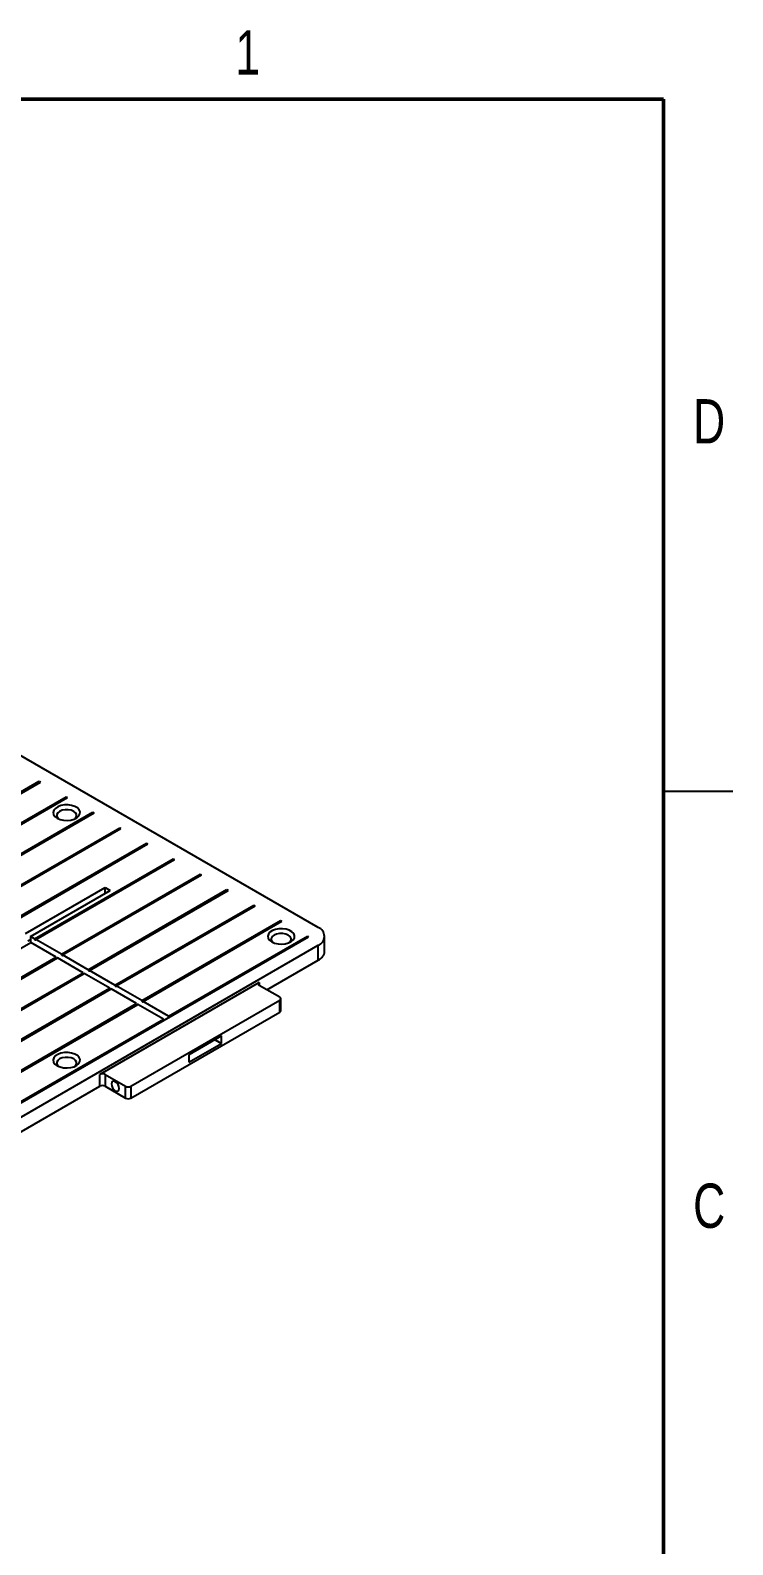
# Model space of a CAD drawing. Header units: millimetres. Extents: x 3 to 556, y 3 to 429.
# Drawn here: x 459 to 555.6, y 220.2 to 428.6 of the extents above; entities that cross this region are included whole.
import ezdxf

# ---------------------------------------------------------------- set-up
doc = ezdxf.new("R2010")
doc.units = ezdxf.units.MM
doc.styles.add('SLDTEXTSTYLE0', font='TXT', dxfattribs={"width": 0.75})

msp = doc.modelspace()

# ---------------------------------------------------------------- linework, layer by layer
at = {"color": 7, "linetype": 'Continuous', "lineweight": 50}
for p, q in [((12.7, 419.1), (546.1, 419.1)), ((546.1, 419.1), (546.1, 12.7))]:
    msp.add_line(p, q, dxfattribs=at)
at = {"color": 7, "linetype": 'Continuous', "lineweight": 25}
for p, q in [((498.5964, 305.0897), (414.4507, 353.666)), ((441.1094, 314.1922), (460.2013, 325.2137)), ((460.2013, 325.2137), (460.378, 325.1117)), ((441.2862, 314.0902), (460.378, 325.1117)), ((444.7986, 312.0624), (463.8905, 323.084)), ((463.8905, 323.084), (464.0673, 322.9819)), ((546.1, 323.85), (555.625, 323.85)), ((444.9754, 311.9604), (464.0673, 322.9819)), ((448.4879, 309.9327), (467.5798, 320.9542)), ((467.5798, 320.9542), (467.7566, 320.8521)), ((448.6647, 309.8306), (467.7566, 320.8521)), ((452.1771, 307.8029), (471.269, 318.8244)), ((452.3539, 307.7009), (471.4458, 318.7224)), ((471.269, 318.8244), (471.4458, 318.7224)), ((455.8664, 305.6732), (474.9583, 316.6947)), ((456.0432, 305.5711), (475.1351, 316.5926)), ((474.9583, 316.6947), (475.1351, 316.5926)), ((459.5557, 303.5434), (478.6475, 314.5649)), ((459.7324, 303.4413), (478.8243, 314.4629)), ((478.6475, 314.5649), (478.8243, 314.4629)), ((458.2913, 304.2733), (469.2515, 310.6005)), ((463.2449, 301.4136), (482.3368, 312.4351)), ((463.4217, 301.3116), (482.5136, 312.3331)), ((469.2515, 310.6005), (469.9586, 310.1922)), ((469.2515, 309.784), (469.2515, 310.6005)), ((482.3368, 312.4351), (482.5136, 312.3331)), ((458.9984, 303.8651), (469.9586, 310.1922)), ((466.9342, 299.2839), (486.026, 310.3054)), ((467.1109, 299.1818), (486.2028, 310.2033)), ((486.026, 310.3054), (486.2028, 310.2033)), ((470.6234, 297.1541), (489.7153, 308.1756)), ((470.8002, 297.0521), (489.8921, 308.0736)), ((489.7153, 308.1756), (489.8921, 308.0736)), ((474.3127, 295.0244), (493.4045, 306.0459)), ((474.4894, 294.9223), (493.5813, 305.9438)), ((493.4045, 306.0459), (493.5813, 305.9438)), ((412.4178, 254.8296), (497.2706, 303.8141)), ((414.4507, 254.0642), (498.5964, 302.6405)), ((436.9282, 290.2768), (459.0253, 303.0331)), ((459.5557, 303.5434), (458.9984, 303.8651)), ((458.9984, 303.8651), (458.9984, 303.0176)), ((462.5378, 301.0054), (459.0253, 303.0331)), ((463.2449, 301.4136), (459.7324, 303.4413)), ((478.0019, 292.8946), (497.0938, 303.9161)), ((497.0938, 303.9161), (497.2706, 303.8141)), ((498.5964, 300.5991), (498.5964, 302.6405)), ((499.4751, 301.8237), (499.4751, 303.8651)), ((440.4407, 288.2491), (462.5378, 301.0054)), ((440.6175, 288.147), (462.7146, 300.9034)), ((466.227, 298.8757), (462.7146, 300.9034)), ((466.9342, 299.2839), (463.4217, 301.3116)), ((491.5256, 296.5172), (498.5964, 300.5991)), ((444.13, 286.1193), (466.227, 298.8757)), ((444.3067, 286.0172), (466.4038, 298.7736)), ((469.9163, 296.7459), (466.4038, 298.7736)), ((470.6234, 297.1541), (467.1109, 299.1818)), ((447.8192, 283.9895), (469.9163, 296.7459)), ((447.996, 283.8875), (470.0931, 296.6439)), ((490.4647, 297.5379), (468.5444, 284.8835)), ((473.6056, 294.6162), (470.0931, 296.6439)), ((474.3127, 295.0244), (470.8002, 297.0521)), ((493.2931, 295.4968), (490.4647, 297.1296)), ((451.5085, 281.8598), (473.6056, 294.6162)), ((451.6852, 281.7577), (473.7823, 294.5141)), ((472.787, 283.2507), (493.2931, 295.0886)), ((477.2948, 292.4864), (473.7823, 294.5141)), ((478.0019, 292.8946), (474.4894, 294.9223)), ((493.2931, 293.4555), (493.2931, 295.0886)), ((493.4395, 293.6597), (493.4395, 295.2927)), ((455.1977, 279.73), (477.2948, 292.4864)), ((472.787, 281.6176), (493.2931, 293.4555)), ((485.2851, 290.1677), (480.795, 287.5756)), ((485.2851, 289.1307), (485.2851, 290.1677)), ((480.795, 286.5386), (485.2851, 289.1307)), ((484.3869, 289.6492), (485.2851, 289.1307)), ((480.795, 287.5756), (480.795, 286.5386)), ((468.5444, 283.2504), (468.5444, 284.8835)), ((469.2515, 284.8835), (472.0799, 283.2507)), ((469.2515, 284.8835), (469.2515, 283.2504)), ((444.5027, 269.3715), (468.5444, 283.2504)), ((469.2515, 283.2504), (472.0799, 281.6176)), ((472.0799, 281.6176), (472.0799, 283.2507)), ((472.787, 283.2507), (472.787, 281.6176))]:
    msp.add_line(p, q, dxfattribs=at)
at = {"color": 8, "linetype": 'Continuous', "lineweight": 25}
for p, q in [((458.645, 303.2527), (458.9984, 303.4567)), ((490.4647, 297.5379), (490.4647, 297.1296))]:
    msp.add_line(p, q, dxfattribs=at)
at = {"color": 7, "linetype": 'Continuous', "lineweight": 25, "flags": 128}
for points in [[(462.6708, 320.148), (463.0722, 319.9722), (463.5409, 319.8655), (464.0421, 319.8358), (464.5386, 319.8852), (464.9935, 320.0101), (465.3733, 320.2013), (465.6496, 320.4445), (465.802, 320.7217), (465.8192, 321.0124), (465.6999, 321.295), (465.453, 321.5485), (465.0967, 321.7541), (464.6576, 321.8967), (464.1681, 321.9655), (463.6646, 321.9556), (463.1844, 321.8676), (462.7631, 321.7081), (462.432, 321.4889), (462.2156, 321.2262), (462.13, 320.9396), (462.1815, 320.6503), (462.3663, 320.3797), (462.6708, 320.148)], [(465.0943, 320.0511), (465.204, 320.1549), (465.337, 320.3911), (465.337, 320.6395), (465.204, 320.8757), (464.9512, 321.0766), (464.6031, 321.2226), (464.194, 321.2993), (463.7638, 321.2993), (463.3547, 321.2226), (463.0066, 321.0766), (462.7538, 320.8757), (462.6208, 320.6395), (462.6208, 320.3911), (462.7538, 320.1549), (462.8635, 320.0511)], [(492.1848, 303.1099), (492.5862, 302.9342), (493.0549, 302.8275), (493.5561, 302.7977), (494.0526, 302.8471), (494.5076, 302.9721), (494.8873, 303.1632), (495.1636, 303.4064), (495.316, 303.6836), (495.3332, 303.9743), (495.2139, 304.2569), (494.967, 304.5104), (494.6108, 304.7161), (494.1716, 304.8586), (493.6821, 304.9275), (493.1786, 304.9175), (492.6984, 304.8296), (492.2771, 304.67), (491.946, 304.4508), (491.7296, 304.1882), (491.644, 303.9015), (491.6955, 303.6122), (491.8804, 303.3417), (492.1848, 303.1099)], [(459.5557, 303.5434), (459.5624, 303.5005), (459.5815, 303.4563), (459.6102, 303.4176), (459.644, 303.3903), (459.6779, 303.3786), (459.7065, 303.3841), (459.7257, 303.4062), (459.7324, 303.4413)], [(494.6083, 303.013), (494.7181, 303.1169), (494.851, 303.3531), (494.851, 303.6014), (494.7181, 303.8376), (494.4652, 304.0385), (494.1172, 304.1845), (493.708, 304.2612), (493.2778, 304.2612), (492.8687, 304.1845), (492.5207, 304.0385), (492.2678, 303.8376), (492.1349, 303.6014), (492.1349, 303.3531), (492.2678, 303.1169), (492.3776, 303.013)], [(463.2449, 301.4136), (463.2516, 301.3707), (463.2708, 301.3265), (463.2995, 301.2878), (463.3333, 301.2605), (463.3671, 301.2488), (463.3958, 301.2544), (463.415, 301.2764), (463.4217, 301.3116)], [(466.9342, 299.2839), (466.9409, 299.2409), (466.96, 299.1968), (466.9887, 299.1581), (467.0225, 299.1308), (467.0564, 299.119), (467.085, 299.1246), (467.1042, 299.1467), (467.1109, 299.1818)], [(470.6234, 297.1541), (470.6301, 297.1112), (470.6493, 297.067), (470.678, 297.0283), (470.7118, 297.001), (470.7456, 296.9893), (470.7743, 296.9948), (470.7935, 297.0169), (470.8002, 297.0521)], [(474.3127, 295.0244), (474.3194, 294.9814), (474.3386, 294.9372), (474.3672, 294.8986), (474.4011, 294.8713), (474.4349, 294.8595), (474.4636, 294.8651), (474.4827, 294.8871), (474.4894, 294.9223)], [(462.6708, 286.0718), (463.0722, 285.8961), (463.5409, 285.7894), (464.0421, 285.7596), (464.5386, 285.8091), (464.9935, 285.934), (465.3733, 286.1251), (465.6496, 286.3683), (465.802, 286.6455), (465.8192, 286.9362), (465.6999, 287.2188), (465.453, 287.4723), (465.0967, 287.678), (464.6576, 287.8205), (464.1681, 287.8894), (463.6646, 287.8795), (463.1844, 287.7915), (462.7631, 287.632), (462.432, 287.4127), (462.2156, 287.1501), (462.13, 286.8635), (462.1815, 286.5741), (462.3663, 286.3036), (462.6708, 286.0718)], [(465.0943, 285.975), (465.204, 286.0788), (465.337, 286.315), (465.337, 286.5633), (465.204, 286.7995), (464.9512, 287.0004), (464.6031, 287.1464), (464.194, 287.2231), (463.7638, 287.2231), (463.3547, 287.1464), (463.0066, 287.0004), (462.7538, 286.7995), (462.6208, 286.5633), (462.6208, 286.315), (462.7538, 286.0788), (462.8635, 285.975)], [(471.196, 282.9444), (471.1556, 283.2021), (471.0407, 283.4671), (470.8686, 283.6992), (470.6657, 283.863), (470.4627, 283.9335), (470.2907, 283.9001), (470.1757, 283.7678), (470.1354, 283.5567), (470.1757, 283.2991), (470.2907, 283.034), (470.4627, 282.802), (470.6657, 282.6382), (470.8686, 282.5676), (471.0407, 282.6011), (471.1556, 282.7334), (471.196, 282.9444)]]:
    msp.add_lwpolyline(points, dxfattribs=at)
at = {"color": 7, "linetype": 'Continuous', "lineweight": 25}
for centre, radius, start, end in [((460.3932, 325.2224), 0.1921, 182.605969, 237.38867), ((464.0824, 323.0927), 0.1921, 182.60605, 237.388589), ((467.7717, 320.9629), 0.1921, 182.60564, 237.388999), ((471.4609, 318.8332), 0.1921, 182.60646, 237.388179), ((475.1502, 316.7034), 0.1921, 182.605866, 237.388773), ((478.8394, 314.5736), 0.1921, 182.605866, 237.388773), ((482.5287, 312.4439), 0.1921, 182.605414, 237.389225), ((486.218, 310.3141), 0.1921, 182.607054, 237.387585), ((489.9072, 308.1844), 0.1921, 182.605866, 237.388773), ((493.5965, 306.0546), 0.1921, 182.605866, 237.388773), ((498.1316, 303.8651), 1.3098, 290.783433, 69.216567), ((497.2857, 303.9248), 0.1921, 182.605866, 237.388773), ((462.7297, 301.0142), 0.1921, 182.605414, 237.389225), ((497.9737, 301.9734), 1.5088, 294.374693, 354.305274), ((466.419, 298.8844), 0.1921, 182.607054, 237.387585), ((470.1082, 296.7547), 0.1921, 182.605866, 237.388773), ((490.5421, 297.3338), 0.2183, 110.783223, 249.216777), ((473.7975, 294.6249), 0.1921, 182.605866, 237.388773), ((493.2156, 295.2927), 0.2183, 290.784418, 69.215582), ((477.4867, 292.4951), 0.1921, 182.605542, 237.394027), ((478.1938, 292.9033), 0.1921, 182.605542, 237.394027), ((493.1893, 293.6846), 0.2515, 294.376794, 354.303388), ((468.8979, 284.2012), 0.7685, 62.609346, 117.390531), ((468.8979, 282.5681), 0.7685, 62.609346, 117.390531), ((472.4335, 283.9331), 0.7685, 242.610166, 297.389711), ((472.4335, 282.3), 0.7685, 242.610166, 297.389711)]:
    msp.add_arc(centre, radius, start, end, dxfattribs=at)

# ---------------------------------------------------------------- texts
at = {"color": 7, "linetype": 'Continuous', "lineweight": 0, "char_height": 6.096, "attachment_point": 2, "style": 'SLDTEXTSTYLE0'}
for s, insert in [('1', (488.8886, 428.5637)), ('D', (552.3802, 377.8007)), ('C', (552.3865, 269.8507))]:
    msp.add_mtext(s, dxfattribs=dict(at, insert=insert))

doc.saveas('drawing.dxf')
